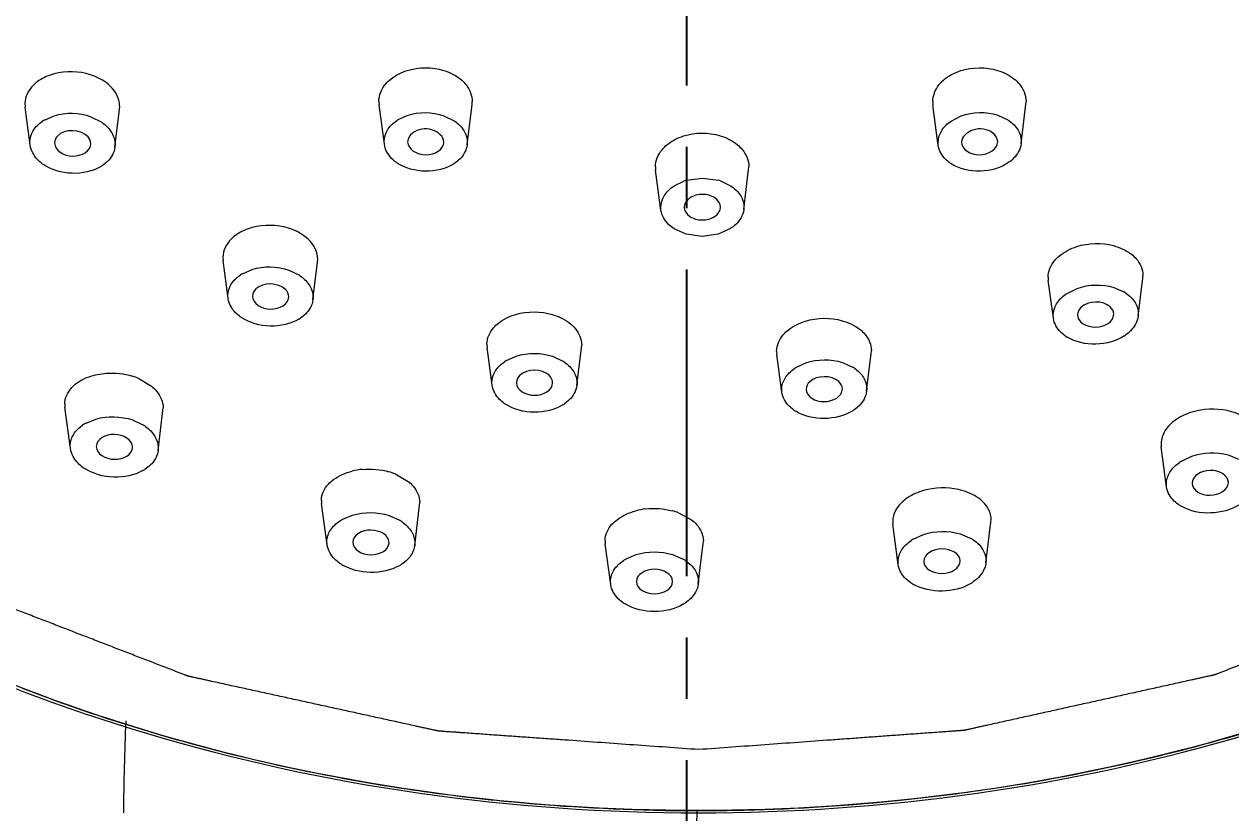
# Model space of a CAD drawing. Header units: millimetres. Extents: x 789 to 1209, y -1278 to -684.
# Drawn here: x 975.18 to 1000.15, y -918.87 to -902.54 of the extents above; entities that cross this region are included whole.
import ezdxf

# ---------------------------------------------------------------- set-up
doc = ezdxf.new("R2010")
doc.units = ezdxf.units.MM
doc.header["$LTSCALE"] = 0.1
doc.linetypes.add('CENTERX2', pattern=[101.6, 63.5, -12.7, 12.7, -12.7])
doc.layers.get('0').update_dxf_attribs({"lineweight": 13})
doc.layers.add('CENTER', color=1, linetype='CENTERX2')
doc.layers.add('DIM', color=3, linetype='Continuous', lineweight=9)
doc.styles.get("Standard").update_dxf_attribs({"font": 'arial.ttf'})
doc.dimstyles.new('ISO-25', dxfattribs={"dimtxt": 2.5, "dimasz": 2.5, "dimexe": 1.25, "dimexo": 0.625, "dimtad": 1, "dimlfac": 1.333333, "dimtxsty": 'Standard', "dimcen": 2.5, "dimadec": 0, "dimazin": 0, "dimtfac": 1, "dimtmove": 0, "dimatfit": 3, "dimfxl": 0, "dimarcsym": 0})

# ---------------------------------------------------------------- blocks, each defined once
blk = doc.blocks.new('*D18')
at = {"layer": 'Defpoints', "color": 0}
for p in [(955.5, -860.923), (989.041, -860.923), (975.71, -1018.59)]:
    blk.add_point(p, dxfattribs=at)
at = {"layer": 'DIM', "color": 0, "linetype": 'ByBlock', "lineweight": -2}
for p, q in [((988.416, -860.923), (954.25, -860.923)), ((955.5, -1014.59), (955.5, -864.923)), ((975.085, -1018.59), (954.25, -1018.59))]:
    blk.add_line(p, q, dxfattribs=at)
at = {"layer": 'DIM', "color": 0}
for points in [[(954.833, -864.923), (956.166, -864.923), (955.5, -860.923)], [(954.833, -1014.59), (956.166, -1014.59), (955.5, -1018.59)]]:
    blk.add_solid(points, dxfattribs=at)
at = {"layer": 'DIM', "color": 0, "insert": (952.471, -939.756), "char_height": 4, "attachment_point": 5, "rotation": 90}
blk.add_mtext('210,2', dxfattribs=at)

msp = doc.modelspace()

# ---------------------------------------------------------------- linework, layer by layer
at = {"color": 7, "linetype": 'Continuous'}
for p, q in [((975.195, -904.187), (975.199, -904.256)), ((975.304, -905.044), (975.199, -904.257)), ((977.058, -905.086), (977.154, -904.306)), ((977.154, -904.306), (977.157, -904.247)), ((982.52, -904.14), (982.525, -904.209)), ((982.634, -905.028), (982.525, -904.209)), ((984.346, -905.041), (984.449, -904.205)), ((984.449, -904.205), (984.452, -904.146)), ((993.983, -904.146), (993.987, -904.215)), ((994.098, -905.05), (993.987, -904.215)), ((995.811, -905.019), (995.911, -904.199)), ((995.911, -904.199), (995.915, -904.14)), ((975.599, -904.526), (975.803, -904.436)), ((976.559, -904.457), (976.786, -904.573)), ((982.908, -904.525), (983.109, -904.43)), ((983.867, -904.437), (984.082, -904.545)), ((994.364, -904.547), (994.57, -904.442)), ((995.328, -904.426), (995.538, -904.524)), ((975.304, -905.043), (975.3, -904.981)), ((975.809, -904.997), (975.809, -904.999)), ((976.559, -905.019), (976.559, -905.017)), ((977.061, -905.034), (977.058, -905.086)), ((982.634, -905.028), (982.63, -904.967)), ((983.116, -904.974), (983.116, -904.976)), ((983.866, -904.984), (983.866, -904.982)), ((984.35, -904.99), (984.346, -905.041)), ((994.098, -905.05), (994.095, -904.99)), ((994.578, -904.984), (994.578, -904.986)), ((995.328, -904.974), (995.328, -904.972)), ((995.814, -904.967), (995.811, -905.019)), ((988.245, -905.494), (988.249, -905.564)), ((988.359, -906.39), (988.249, -905.564)), ((990.072, -906.381), (990.173, -905.553)), ((990.173, -905.553), (990.177, -905.494)), ((988.632, -905.889), (988.833, -905.791)), ((988.89, -905.772), (989.219, -905.727)), ((989.219, -905.727), (989.547, -905.772)), ((989.591, -905.786), (989.801, -905.887)), ((988.359, -906.39), (988.356, -906.329)), ((988.84, -906.33), (988.84, -906.332)), ((989.59, -906.33), (989.59, -906.328)), ((990.075, -906.329), (990.072, -906.381)), ((988.883, -906.89), (988.629, -906.775)), ((989.801, -906.773), (989.542, -906.89)), ((989.212, -906.936), (988.883, -906.89)), ((989.542, -906.89), (989.212, -906.936)), ((979.293, -907.366), (979.297, -907.434)), ((979.401, -908.22), (979.297, -907.435)), ((981.156, -908.246), (981.251, -907.465)), ((981.251, -907.465), (981.255, -907.408)), ((979.697, -907.707), (979.899, -907.618)), ((980.656, -907.631), (980.875, -907.739)), ((996.372, -907.781), (996.376, -907.848)), ((998.234, -908.587), (998.33, -907.801)), ((998.33, -907.801), (998.333, -907.743)), ((996.48, -908.628), (996.376, -907.848)), ((996.763, -908.114), (996.973, -908.011)), ((997.729, -907.991), (997.939, -908.082)), ((979.401, -908.22), (979.398, -908.159)), ((979.905, -908.17), (979.905, -908.172)), ((980.655, -908.185), (980.655, -908.183)), ((981.159, -908.195), (981.156, -908.246)), ((996.48, -908.629), (996.476, -908.568)), ((996.979, -908.559), (996.979, -908.561)), ((997.729, -908.545), (997.729, -908.543)), ((998.237, -908.535), (998.234, -908.587)), ((984.756, -909.166), (984.76, -909.233)), ((984.864, -910.017), (984.76, -909.234)), ((986.619, -910.021), (986.714, -909.239)), ((986.714, -909.239), (986.718, -909.182)), ((990.753, -909.311), (990.757, -909.379)), ((992.711, -909.357), (992.715, -909.3)), ((985.159, -909.506), (985.36, -909.415)), ((986.117, -909.417), (986.331, -909.517)), ((990.862, -910.16), (990.757, -909.379)), ((991.151, -909.649), (991.356, -909.553)), ((992.113, -909.544), (992.323, -909.638)), ((992.616, -910.141), (992.711, -909.357)), ((976.659, -909.8), (976.877, -909.767)), ((977.552, -909.876), (977.818, -910.036)), ((984.864, -910.017), (984.861, -909.956)), ((985.367, -909.961), (985.367, -909.963)), ((986.117, -909.967), (986.117, -909.965)), ((986.622, -909.97), (986.619, -910.021)), ((992.113, -910.093), (992.113, -910.091)), ((992.619, -910.089), (992.616, -910.141)), ((990.862, -910.16), (990.858, -910.1)), ((991.363, -910.097), (991.363, -910.099)), ((976.019, -910.402), (976.023, -910.47)), ((976.137, -911.327), (976.023, -910.471)), ((977.951, -911.368), (978.052, -910.539)), ((978.052, -910.539), (978.056, -910.482)), ((976.462, -910.798), (976.666, -910.715)), ((977.421, -910.734), (977.649, -910.842)), ((976.137, -911.327), (976.133, -911.264)), ((976.672, -911.28), (976.672, -911.282)), ((977.422, -911.301), (977.422, -911.299)), ((977.954, -911.315), (977.951, -911.368)), ((998.709, -911.221), (998.713, -911.289)), ((998.823, -912.118), (998.713, -911.288)), ((999.129, -911.586), (999.346, -911.484)), ((1000.101, -911.459), (1000.314, -911.545)), ((982.858, -911.851), (983.126, -912.005)), ((998.823, -912.118), (998.819, -912.056)), ((999.352, -912.044), (999.352, -912.046)), ((1000.102, -912.026), (1000.102, -912.024)), ((981.331, -912.398), (981.335, -912.465)), ((981.448, -913.316), (981.335, -912.466)), ((983.262, -913.334), (983.364, -912.5)), ((983.364, -912.5), (983.367, -912.443)), ((981.772, -912.789), (981.976, -912.704)), ((982.731, -912.713), (982.95, -912.811)), ((988.723, -912.654), (988.992, -912.8)), ((993.155, -912.825), (993.159, -912.892)), ((995.188, -912.849), (995.191, -912.792)), ((993.27, -913.728), (993.159, -912.892)), ((995.084, -913.698), (995.188, -912.849)), ((981.448, -913.315), (981.444, -913.253)), ((981.982, -913.263), (981.982, -913.265)), ((982.732, -913.274), (982.732, -913.273)), ((983.265, -913.282), (983.262, -913.334)), ((987.202, -913.228), (987.205, -913.295)), ((987.318, -914.138), (987.205, -913.295)), ((989.132, -914.133), (989.234, -913.291)), ((989.234, -913.291), (989.238, -913.234)), ((993.581, -913.201), (993.795, -913.104)), ((994.55, -913.091), (994.761, -913.178)), ((987.637, -913.611), (987.844, -913.522)), ((988.599, -913.52), (988.816, -913.613)), ((993.27, -913.728), (993.266, -913.666)), ((993.8, -913.661), (993.8, -913.663)), ((994.55, -913.652), (994.55, -913.65)), ((995.087, -913.645), (995.084, -913.698)), ((987.318, -914.138), (987.314, -914.076)), ((987.85, -914.078), (987.85, -914.08)), ((988.6, -914.08), (988.6, -914.078)), ((989.135, -914.08), (989.132, -914.133))]:
    msp.add_line(p, q, dxfattribs=at)
for centre, radius, start, end in [((976.008, -905.215), 0.802, 120.7254, 123.851), ((983.334, -905.193), 0.792, 122.5149, 124.5714), ((995.118, -905.184), 0.782, 55.2323, 57.524), ((976.059, -904.749), 0.847, 233.4703, 235.5603), ((976.357, -904.807), 0.796, 301.2554, 304.0381), ((983.351, -904.749), 0.805, 234.0818, 235.8729), ((983.647, -904.769), 0.788, 302.7888, 304.703), ((994.789, -904.778), 0.779, 235.0968, 237.3045), ((989.185, -906.791), 1.06, 106.1481, 109.3729), ((989.253, -906.785), 1.055, 71.2754, 73.8055), ((980.113, -908.408), 0.815, 120.6271, 123.7849), ((980.412, -908.44), 0.84, 54.3814, 56.5892), ((997.528, -908.777), 0.807, 56.0106, 59.3994), ((997.228, -908.824), 0.849, 123.2499, 125.3144), ((980.144, -907.917), 0.841, 234.1791, 236.7392), ((980.447, -907.954), 0.809, 301.0873, 304.0305), ((997.182, -908.335), 0.802, 235.7764, 239.0161), ((997.485, -908.284), 0.848, 303.1999, 305.5493), ((985.587, -910.216), 0.829, 121.0873, 124.0462), ((985.889, -910.222), 0.832, 55.117, 57.8617), ((977.034, -911.089), 1.319, 66.8703, 72.977), ((991.597, -910.362), 0.84, 122.0174, 124.594), ((991.899, -910.34), 0.82, 55.7016, 58.8575), ((985.592, -909.711), 0.83, 234.8777, 237.8151), ((985.899, -909.72), 0.823, 301.4117, 304.3207), ((991.576, -909.858), 0.816, 235.4441, 238.6196), ((991.882, -909.836), 0.837, 302.1601, 304.8609), ((976.861, -911.533), 0.837, 118.5118, 124.4264), ((977.173, -911.592), 0.889, 54.5354, 57.5938), ((999.605, -912.347), 0.897, 122.0432, 125.0291), ((976.915, -910.994), 0.888, 234.263, 237.7634), ((977.224, -911.048), 0.842, 299.1548, 303.3097), ((982.311, -913.179), 1.428, 95.1731, 103.867), ((982.37, -913.071), 1.313, 68.1998, 74.1218), ((988.208, -914.01), 1.443, 96.4414, 104.9163), ((999.545, -911.795), 0.837, 236.4652, 240.9289), ((982.19, -913.546), 0.865, 118.9334, 123.1213), ((982.495, -913.57), 0.885, 55.6538, 59.0706), ((988.266, -913.873), 1.302, 69.4458, 75.2752), ((994.036, -913.96), 0.885, 120.9658, 124.5213), ((994.347, -913.927), 0.856, 56.2066, 61.0661), ((982.211, -912.978), 0.878, 234.9822, 238.8685), ((982.524, -913.004), 0.857, 299.4456, 303.5653), ((988.072, -914.373), 0.877, 119.7388, 123.6641), ((988.381, -914.367), 0.87, 55.9559, 60.0189), ((994.317, -913.36), 0.884, 300.941, 304.6367), ((994.004, -913.396), 0.852, 236.1422, 240.5288), ((988.065, -913.801), 0.866, 235.6304, 239.8184), ((988.38, -913.796), 0.871, 300.0622, 304.0231), ((988.061, -882.866), 35.828, 248.856, 253.6436), ((1044.075, -919.617), 66.846, 177.72567, 179.35539), ((988.483, -881.408), 37.346, 253.6518, 256.6434), ((989.752, -881.149), 37.608, 283.3518, 286.3146), ((988.902, -879.617), 39.185, 256.653, 261.3081), ((989.347, -879.411), 39.392, 278.6951, 283.3425), ((989.091, -878.44), 40.378, 261.2946, 264.0484), ((989.166, -878.294), 40.523, 275.9677, 278.7081), ((989.137, -878.003), 40.817, 264.0475, 268.6862), ((989.133, -878.193), 40.627, 268.6858, 271.3339), ((2985.233, -931.773), 1996.177, 179.628396, 179.761066), ((989.127, -877.927), 40.892, 271.334, 275.9692)]:
    msp.add_arc(centre, radius, start, end, dxfattribs=at)
for points, knots in [([(959.242, -897.212), (959.251, -898.641), (959.668, -901.555), (962.093, -907.206), (968.034, -913.314), (977.828, -917.829), (989.138, -919.401), (1000.461, -917.824), (1010.289, -913.31), (1016.282, -907.21), (1018.762, -901.56), (1019.209, -898.644), (1019.232, -897.213)], [0, 0, 0, 0, 0.05279, 0.107232, 0.224993, 0.357347, 0.499247, 0.641339, 0.774191, 0.892511, 0.947139, 1, 1, 1, 1]), ([(989.142, -917.557), (988.917, -917.541), (988.468, -917.509), (987.795, -917.461), (987.121, -917.413), (986.56, -917.373), (986.111, -917.341), (985.774, -917.318), (985.438, -917.294), (985.101, -917.27), (984.82, -917.25), (984.596, -917.234), (984.427, -917.222), (984.287, -917.212), (984.175, -917.204), (984.091, -917.198), (984.006, -917.192), (983.936, -917.187), (983.88, -917.183), (983.845, -917.18), (983.817, -917.178), (983.796, -917.177), (983.778, -917.175), (983.766, -917.175), (983.759, -917.174), (983.754, -917.174), (983.749, -917.173), (983.742, -917.171), (983.73, -917.169), (983.713, -917.165), (983.693, -917.16), (983.666, -917.155), (983.632, -917.147), (983.578, -917.135), (983.511, -917.121), (983.43, -917.103), (983.349, -917.085), (983.241, -917.061), (983.106, -917.032), (982.945, -916.996), (982.729, -916.949), (982.459, -916.89), (982.135, -916.819), (981.812, -916.748), (981.488, -916.677), (981.164, -916.606), (980.841, -916.535), (980.517, -916.464), (980.193, -916.393), (979.869, -916.322), (979.6, -916.263), (979.384, -916.216), (979.222, -916.18), (979.087, -916.15), (978.979, -916.127), (978.898, -916.109), (978.817, -916.091), (978.75, -916.077), (978.696, -916.065), (978.662, -916.057), (978.635, -916.051), (978.615, -916.047), (978.598, -916.043), (978.586, -916.041), (978.58, -916.039), (978.575, -916.038), (978.57, -916.036), (978.564, -916.034), (978.553, -916.03), (978.537, -916.024), (978.519, -916.016), (978.494, -916.007), (978.463, -915.995), (978.413, -915.976), (978.351, -915.952), (978.276, -915.923), (978.202, -915.894), (978.102, -915.856), (977.978, -915.807), (977.829, -915.75), (977.63, -915.673), (977.381, -915.577), (977.083, -915.462), (976.785, -915.346), (976.487, -915.231), (976.188, -915.116), (975.89, -915), (975.592, -914.885), (975.293, -914.77), (974.995, -914.655), (974.746, -914.558), (974.548, -914.482), (974.398, -914.424), (974.274, -914.376), (974.175, -914.338), (974.1, -914.309), (974.026, -914.28), (973.963, -914.256), (973.914, -914.237), (973.883, -914.225), (973.858, -914.215), (973.839, -914.208), (973.824, -914.202), (973.813, -914.198), (973.807, -914.195), (973.802, -914.194), (973.798, -914.191), (973.792, -914.188), (973.782, -914.182), (973.769, -914.174), (973.752, -914.164), (973.73, -914.151), (973.702, -914.134), (973.658, -914.108), (973.602, -914.075), (973.536, -914.035), (973.47, -913.996), (973.381, -913.943), (973.27, -913.877), (973.137, -913.798), (972.96, -913.692), (972.739, -913.56), (972.473, -913.402), (972.207, -913.244), (971.941, -913.085), (971.675, -912.927), (971.409, -912.769), (971.144, -912.61), (970.878, -912.452), (970.656, -912.32), (970.479, -912.214), (970.346, -912.135), (970.213, -912.056), (970.08, -911.977), (969.97, -911.911), (969.881, -911.858), (969.814, -911.819), (969.759, -911.786), (969.715, -911.759), (969.682, -911.74), (969.648, -911.72), (969.621, -911.703), (969.599, -911.69), (969.582, -911.68), (969.568, -911.672), (969.558, -911.666), (969.553, -911.663), (969.548, -911.661), (969.545, -911.657), (969.541, -911.654), (969.533, -911.647), (969.522, -911.637), (969.509, -911.625), (969.491, -911.609), (969.468, -911.589), (969.442, -911.566), (969.415, -911.542), (969.379, -911.51), (969.335, -911.471), (969.281, -911.423), (969.21, -911.36), (969.121, -911.281), (969.014, -911.186), (968.907, -911.091), (968.8, -910.996), (968.657, -910.87), (968.479, -910.712), (968.265, -910.522), (968.051, -910.332), (967.837, -910.142), (967.623, -909.953), (967.409, -909.763), (967.196, -909.573), (967.017, -909.415), (966.875, -909.288), (966.768, -909.193), (966.661, -909.099), (966.554, -909.004), (966.465, -908.925), (966.393, -908.861), (966.34, -908.814), (966.295, -908.774), (966.26, -908.743), (966.233, -908.719), (966.206, -908.695), (966.184, -908.676), (966.166, -908.66), (966.153, -908.648), (966.142, -908.638), (966.134, -908.631), (966.129, -908.627), (966.126, -908.624), (966.123, -908.621), (966.12, -908.616), (966.114, -908.608), (966.106, -908.597), (966.096, -908.584), (966.083, -908.566), (966.066, -908.543), (966.046, -908.516), (966.027, -908.489), (966, -908.453), (965.967, -908.408), (965.927, -908.354), (965.874, -908.281), (965.808, -908.191), (965.729, -908.083), (965.649, -907.975), (965.57, -907.867), (965.464, -907.722), (965.331, -907.542), (965.173, -907.326), (965.014, -907.109), (964.855, -906.893), (964.696, -906.676), (964.537, -906.46), (964.378, -906.243), (964.246, -906.063), (964.14, -905.919), (964.06, -905.811), (963.981, -905.702), (963.901, -905.594), (963.835, -905.504), (963.782, -905.432), (963.742, -905.378), (963.709, -905.333), (963.683, -905.297), (963.663, -905.27), (963.643, -905.242), (963.627, -905.22), (963.613, -905.202), (963.603, -905.188), (963.595, -905.177), (963.589, -905.169), (963.586, -905.165), (963.583, -905.161), (963.582, -905.158), (963.58, -905.153), (963.576, -905.144), (963.571, -905.132), (963.565, -905.117), (963.557, -905.098), (963.547, -905.073), (963.535, -905.044), (963.522, -905.015), (963.506, -904.975), (963.486, -904.926), (963.461, -904.868), (963.429, -904.789), (963.388, -904.692), (963.339, -904.574), (963.29, -904.457), (963.241, -904.339), (963.176, -904.183), (963.094, -903.987), (962.997, -903.752), (962.899, -903.517), (962.801, -903.283), (962.703, -903.048), (962.605, -902.813), (962.508, -902.578), (962.426, -902.382), (962.361, -902.226), (962.312, -902.108), (962.263, -901.991), (962.214, -901.873), (962.173, -901.776), (962.141, -901.697), (962.116, -901.639), (962.096, -901.59), (962.08, -901.551), (962.067, -901.521), (962.055, -901.492), (962.045, -901.467), (962.037, -901.448), (962.032, -901.436), (962.028, -901.426), (962.025, -901.418), (962.022, -901.412), (962.02, -901.407), (962.018, -901.404), (962.018, -901.4), (962.017, -901.395), (962.016, -901.388), (962.015, -901.38), (962.014, -901.37), (962.012, -901.357), (962.01, -901.336), (962.006, -901.31), (962.002, -901.279), (961.998, -901.248), (961.992, -901.207), (961.985, -901.155), (961.977, -901.093), (961.966, -901.01), (961.952, -900.906), (961.936, -900.782), (961.919, -900.658), (961.903, -900.533), (961.881, -900.367), (961.853, -900.16), (961.82, -899.911), (961.787, -899.663), (961.743, -899.331), (961.688, -898.917), (961.622, -898.419), (961.556, -897.922), (961.512, -897.59), (961.49, -897.424)], [0, 0, 0, 0, 0.015625, 0.03125, 0.046875, 0.0625, 0.070312, 0.078125, 0.085938, 0.09375, 0.101562, 0.105469, 0.109375, 0.113281, 0.115234, 0.117188, 0.119141, 0.121094, 0.12207, 0.123047, 0.123535, 0.124023, 0.124512, 0.124756, 0.124878, 0.125, 0.125122, 0.125244, 0.125488, 0.125977, 0.126465, 0.126953, 0.12793, 0.128906, 0.130859, 0.132812, 0.134766, 0.136719, 0.140625, 0.144531, 0.148438, 0.15625, 0.164062, 0.171875, 0.179688, 0.1875, 0.195312, 0.203125, 0.210938, 0.21875, 0.226562, 0.230469, 0.234375, 0.238281, 0.240234, 0.242188, 0.244141, 0.246094, 0.24707, 0.248047, 0.248535, 0.249023, 0.249512, 0.249756, 0.249878, 0.25, 0.250122, 0.250244, 0.250488, 0.250977, 0.251465, 0.251953, 0.25293, 0.253906, 0.255859, 0.257812, 0.259766, 0.261719, 0.265625, 0.269531, 0.273438, 0.28125, 0.289062, 0.296875, 0.304688, 0.3125, 0.320312, 0.328125, 0.335938, 0.34375, 0.351562, 0.355469, 0.359375, 0.363281, 0.365234, 0.367188, 0.369141, 0.371094, 0.37207, 0.373047, 0.373535, 0.374023, 0.374512, 0.374756, 0.374878, 0.375, 0.375122, 0.375244, 0.375488, 0.375977, 0.376465, 0.376953, 0.37793, 0.378906, 0.380859, 0.382812, 0.384766, 0.386719, 0.390625, 0.394531, 0.398438, 0.40625, 0.414062, 0.421875, 0.429688, 0.4375, 0.445312, 0.453125, 0.460938, 0.46875, 0.472656, 0.476562, 0.480469, 0.484375, 0.488281, 0.490234, 0.492188, 0.494141, 0.495117, 0.496094, 0.49707, 0.498047, 0.498535, 0.499023, 0.499512, 0.499756, 0.499878, 0.5, 0.500122, 0.500244, 0.500488, 0.500977, 0.501465, 0.501953, 0.50293, 0.503906, 0.504883, 0.505859, 0.507812, 0.509766, 0.511719, 0.515625, 0.519531, 0.523438, 0.527344, 0.53125, 0.539062, 0.546875, 0.554688, 0.5625, 0.570312, 0.578125, 0.585938, 0.59375, 0.597656, 0.601562, 0.605469, 0.609375, 0.613281, 0.615234, 0.617188, 0.619141, 0.620117, 0.621094, 0.62207, 0.623047, 0.623535, 0.624023, 0.624512, 0.624756, 0.624878, 0.625, 0.625122, 0.625244, 0.625488, 0.625977, 0.626465, 0.626953, 0.62793, 0.628906, 0.629883, 0.630859, 0.632812, 0.634766, 0.636719, 0.640625, 0.644531, 0.648438, 0.652344, 0.65625, 0.664062, 0.671875, 0.679688, 0.6875, 0.695312, 0.703125, 0.710938, 0.71875, 0.722656, 0.726562, 0.730469, 0.734375, 0.738281, 0.740234, 0.742188, 0.744141, 0.745117, 0.746094, 0.74707, 0.748047, 0.748535, 0.749023, 0.749512, 0.749756, 0.749878, 0.75, 0.750122, 0.750244, 0.750488, 0.750977, 0.751465, 0.751953, 0.75293, 0.753906, 0.754883, 0.755859, 0.757812, 0.759766, 0.761719, 0.765625, 0.769531, 0.773438, 0.777344, 0.78125, 0.789062, 0.796875, 0.804688, 0.8125, 0.820312, 0.828125, 0.835938, 0.84375, 0.847656, 0.851562, 0.855469, 0.859375, 0.863281, 0.865234, 0.867188, 0.869141, 0.870117, 0.871094, 0.87207, 0.873047, 0.873535, 0.874023, 0.874268, 0.874512, 0.874756, 0.874878, 0.875, 0.875122, 0.875244, 0.875488, 0.875732, 0.875977, 0.876465, 0.876953, 0.87793, 0.878906, 0.879883, 0.880859, 0.882812, 0.884766, 0.886719, 0.890625, 0.894531, 0.898438, 0.902344, 0.90625, 0.914062, 0.921875, 0.929688, 0.9375, 0.953125, 0.96875, 0.984375, 1, 1, 1, 1]), ([(1016.99, -897.424), (1016.967, -897.587), (1016.921, -897.913), (1016.853, -898.402), (1016.784, -898.891), (1016.727, -899.298), (1016.682, -899.624), (1016.647, -899.868), (1016.613, -900.113), (1016.585, -900.316), (1016.562, -900.479), (1016.545, -900.602), (1016.528, -900.724), (1016.511, -900.846), (1016.496, -900.948), (1016.485, -901.029), (1016.476, -901.09), (1016.469, -901.141), (1016.463, -901.182), (1016.459, -901.213), (1016.455, -901.243), (1016.451, -901.269), (1016.449, -901.289), (1016.447, -901.302), (1016.445, -901.312), (1016.444, -901.32), (1016.443, -901.326), (1016.443, -901.331), (1016.442, -901.335), (1016.44, -901.338), (1016.439, -901.343), (1016.436, -901.35), (1016.433, -901.357), (1016.429, -901.367), (1016.424, -901.379), (1016.415, -901.399), (1016.405, -901.423), (1016.393, -901.452), (1016.38, -901.482), (1016.364, -901.521), (1016.343, -901.57), (1016.318, -901.629), (1016.285, -901.707), (1016.244, -901.805), (1016.195, -901.923), (1016.145, -902.04), (1016.096, -902.158), (1016.03, -902.314), (1015.947, -902.51), (1015.848, -902.745), (1015.749, -902.981), (1015.65, -903.216), (1015.551, -903.451), (1015.452, -903.686), (1015.353, -903.921), (1015.271, -904.117), (1015.205, -904.274), (1015.155, -904.391), (1015.106, -904.509), (1015.056, -904.626), (1015.015, -904.724), (1014.982, -904.803), (1014.957, -904.861), (1014.937, -904.91), (1014.92, -904.949), (1014.908, -904.979), (1014.896, -905.008), (1014.885, -905.033), (1014.877, -905.052), (1014.871, -905.067), (1014.866, -905.079), (1014.862, -905.088), (1014.86, -905.093), (1014.859, -905.096), (1014.856, -905.1), (1014.853, -905.104), (1014.847, -905.112), (1014.838, -905.123), (1014.828, -905.137), (1014.815, -905.155), (1014.798, -905.178), (1014.778, -905.205), (1014.758, -905.232), (1014.732, -905.268), (1014.698, -905.313), (1014.658, -905.367), (1014.605, -905.44), (1014.538, -905.53), (1014.459, -905.638), (1014.379, -905.747), (1014.299, -905.855), (1014.192, -906), (1014.059, -906.181), (1013.899, -906.397), (1013.739, -906.614), (1013.579, -906.831), (1013.419, -907.048), (1013.259, -907.265), (1013.099, -907.482), (1012.965, -907.662), (1012.859, -907.807), (1012.779, -907.915), (1012.699, -908.024), (1012.619, -908.132), (1012.552, -908.222), (1012.499, -908.295), (1012.459, -908.349), (1012.426, -908.394), (1012.399, -908.43), (1012.379, -908.457), (1012.359, -908.484), (1012.342, -908.507), (1012.329, -908.525), (1012.319, -908.539), (1012.311, -908.55), (1012.305, -908.558), (1012.301, -908.562), (1012.299, -908.566), (1012.295, -908.569), (1012.291, -908.573), (1012.283, -908.58), (1012.272, -908.59), (1012.258, -908.602), (1012.24, -908.618), (1012.217, -908.638), (1012.189, -908.662), (1012.162, -908.687), (1012.125, -908.719), (1012.08, -908.759), (1012.025, -908.807), (1011.952, -908.872), (1011.861, -908.953), (1011.751, -909.049), (1011.642, -909.146), (1011.532, -909.243), (1011.386, -909.372), (1011.203, -909.533), (1010.984, -909.726), (1010.765, -909.92), (1010.546, -910.113), (1010.327, -910.306), (1010.107, -910.5), (1009.888, -910.693), (1009.706, -910.854), (1009.56, -910.983), (1009.45, -911.08), (1009.34, -911.177), (1009.231, -911.274), (1009.14, -911.354), (1009.067, -911.419), (1009.012, -911.467), (1008.957, -911.515), (1008.911, -911.556), (1008.875, -911.588), (1008.852, -911.608), (1008.834, -911.624), (1008.82, -911.636), (1008.809, -911.646), (1008.801, -911.653), (1008.796, -911.657), (1008.793, -911.661), (1008.788, -911.663), (1008.783, -911.666), (1008.773, -911.672), (1008.76, -911.68), (1008.743, -911.69), (1008.722, -911.703), (1008.694, -911.719), (1008.65, -911.745), (1008.596, -911.777), (1008.53, -911.816), (1008.465, -911.855), (1008.377, -911.907), (1008.268, -911.972), (1008.137, -912.05), (1008.006, -912.128), (1007.874, -912.206), (1007.7, -912.31), (1007.481, -912.44), (1007.219, -912.596), (1006.956, -912.752), (1006.694, -912.907), (1006.432, -913.063), (1006.169, -913.219), (1005.907, -913.375), (1005.645, -913.531), (1005.426, -913.661), (1005.251, -913.765), (1005.12, -913.843), (1005.011, -913.908), (1004.923, -913.96), (1004.858, -913.999), (1004.792, -914.038), (1004.738, -914.07), (1004.694, -914.096), (1004.666, -914.112), (1004.645, -914.125), (1004.628, -914.135), (1004.615, -914.143), (1004.605, -914.149), (1004.6, -914.152), (1004.596, -914.155), (1004.591, -914.156), (1004.585, -914.159), (1004.574, -914.163), (1004.558, -914.169), (1004.539, -914.176), (1004.515, -914.186), (1004.483, -914.198), (1004.434, -914.217), (1004.371, -914.241), (1004.297, -914.27), (1004.222, -914.299), (1004.122, -914.338), (1003.998, -914.387), (1003.848, -914.445), (1003.649, -914.522), (1003.4, -914.619), (1003.101, -914.735), (1002.802, -914.851), (1002.503, -914.967), (1002.204, -915.083), (1001.906, -915.199), (1001.607, -915.315), (1001.308, -915.431), (1001.009, -915.547), (1000.76, -915.644), (1000.561, -915.721), (1000.411, -915.779), (1000.287, -915.827), (1000.187, -915.866), (1000.112, -915.895), (1000.038, -915.924), (999.975, -915.948), (999.926, -915.968), (999.894, -915.98), (999.869, -915.989), (999.851, -915.997), (999.835, -916.003), (999.824, -916.007), (999.818, -916.009), (999.814, -916.011), (999.808, -916.012), (999.802, -916.014), (999.79, -916.016), (999.773, -916.02), (999.753, -916.025), (999.726, -916.031), (999.692, -916.038), (999.638, -916.05), (999.57, -916.065), (999.489, -916.083), (999.408, -916.101), (999.3, -916.125), (999.165, -916.155), (999.003, -916.191), (998.787, -916.239), (998.517, -916.298), (998.193, -916.37), (997.869, -916.442), (997.545, -916.514), (997.221, -916.586), (996.897, -916.657), (996.573, -916.729), (996.249, -916.801), (995.925, -916.873), (995.655, -916.933), (995.439, -916.98), (995.277, -917.016), (995.142, -917.046), (995.034, -917.07), (994.953, -917.088), (994.872, -917.106), (994.804, -917.121), (994.75, -917.133), (994.716, -917.141), (994.689, -917.147), (994.669, -917.151), (994.652, -917.155), (994.641, -917.157), (994.634, -917.159), (994.629, -917.16), (994.623, -917.16), (994.616, -917.161), (994.604, -917.162), (994.586, -917.163), (994.564, -917.165), (994.536, -917.167), (994.5, -917.169), (994.443, -917.173), (994.372, -917.179), (994.286, -917.185), (994.2, -917.191), (994.086, -917.199), (993.943, -917.21), (993.771, -917.222), (993.543, -917.239), (993.257, -917.259), (992.914, -917.284), (992.571, -917.309), (992.228, -917.334), (991.771, -917.367), (991.199, -917.408), (990.514, -917.458), (989.828, -917.508), (989.37, -917.541), (989.142, -917.557)], [0, 0, 0, 0, 0.015625, 0.03125, 0.046875, 0.0625, 0.070312, 0.078125, 0.085938, 0.09375, 0.097656, 0.101562, 0.105469, 0.109375, 0.113281, 0.115234, 0.117188, 0.119141, 0.120117, 0.121094, 0.12207, 0.123047, 0.123535, 0.124023, 0.124268, 0.124512, 0.124756, 0.124878, 0.125, 0.125122, 0.125244, 0.125488, 0.125732, 0.125977, 0.126465, 0.126953, 0.12793, 0.128906, 0.129883, 0.130859, 0.132812, 0.134766, 0.136719, 0.140625, 0.144531, 0.148438, 0.152344, 0.15625, 0.164062, 0.171875, 0.179688, 0.1875, 0.195312, 0.203125, 0.210938, 0.21875, 0.222656, 0.226562, 0.230469, 0.234375, 0.238281, 0.240234, 0.242188, 0.244141, 0.245117, 0.246094, 0.24707, 0.248047, 0.248535, 0.249023, 0.249512, 0.249756, 0.249878, 0.25, 0.250122, 0.250244, 0.250488, 0.250977, 0.251465, 0.251953, 0.25293, 0.253906, 0.254883, 0.255859, 0.257812, 0.259766, 0.261719, 0.265625, 0.269531, 0.273438, 0.277344, 0.28125, 0.289062, 0.296875, 0.304688, 0.3125, 0.320312, 0.328125, 0.335938, 0.34375, 0.347656, 0.351562, 0.355469, 0.359375, 0.363281, 0.365234, 0.367188, 0.369141, 0.370117, 0.371094, 0.37207, 0.373047, 0.373535, 0.374023, 0.374512, 0.374756, 0.374878, 0.375, 0.375122, 0.375244, 0.375488, 0.375977, 0.376465, 0.376953, 0.37793, 0.378906, 0.379883, 0.380859, 0.382812, 0.384766, 0.386719, 0.390625, 0.394531, 0.398438, 0.402344, 0.40625, 0.414062, 0.421875, 0.429688, 0.4375, 0.445312, 0.453125, 0.460938, 0.46875, 0.472656, 0.476562, 0.480469, 0.484375, 0.488281, 0.490234, 0.492188, 0.494141, 0.496094, 0.49707, 0.498047, 0.498535, 0.499023, 0.499512, 0.499756, 0.499878, 0.5, 0.500122, 0.500244, 0.500488, 0.500977, 0.501465, 0.501953, 0.50293, 0.503906, 0.505859, 0.507812, 0.509766, 0.511719, 0.515625, 0.519531, 0.523438, 0.527344, 0.53125, 0.539062, 0.546875, 0.554688, 0.5625, 0.570312, 0.578125, 0.585938, 0.59375, 0.601562, 0.605469, 0.609375, 0.613281, 0.615234, 0.617188, 0.619141, 0.621094, 0.62207, 0.623047, 0.623535, 0.624023, 0.624512, 0.624756, 0.624878, 0.625, 0.625122, 0.625244, 0.625488, 0.625977, 0.626465, 0.626953, 0.62793, 0.628906, 0.630859, 0.632812, 0.634766, 0.636719, 0.640625, 0.644531, 0.648438, 0.65625, 0.664062, 0.671875, 0.679688, 0.6875, 0.695312, 0.703125, 0.710938, 0.71875, 0.726562, 0.730469, 0.734375, 0.738281, 0.740234, 0.742188, 0.744141, 0.746094, 0.74707, 0.748047, 0.748535, 0.749023, 0.749512, 0.749756, 0.749878, 0.75, 0.750122, 0.750244, 0.750488, 0.750977, 0.751465, 0.751953, 0.75293, 0.753906, 0.755859, 0.757812, 0.759766, 0.761719, 0.765625, 0.769531, 0.773438, 0.78125, 0.789062, 0.796875, 0.804688, 0.8125, 0.820312, 0.828125, 0.835938, 0.84375, 0.851562, 0.855469, 0.859375, 0.863281, 0.865234, 0.867188, 0.869141, 0.871094, 0.87207, 0.873047, 0.873535, 0.874023, 0.874512, 0.874756, 0.874878, 0.875, 0.875122, 0.875244, 0.875488, 0.875977, 0.876465, 0.876953, 0.87793, 0.878906, 0.880859, 0.882812, 0.884766, 0.886719, 0.890625, 0.894531, 0.898438, 0.90625, 0.914062, 0.921875, 0.929688, 0.9375, 0.953125, 0.96875, 0.984375, 1, 1, 1, 1]), ([(975.486, -903.708), (975.442, -903.737), (975.293, -903.856), (975.196, -904.049), (975.195, -904.187)], [0, 0, 0, 0, 0.276986, 1, 1, 1, 1]), ([(977.157, -904.247), (977.157, -904.202), (977.13, -904.007), (976.994, -903.84), (976.874, -903.751)], [0, 0, 0, 0, 0.233057, 1, 1, 1, 1]), ([(982.52, -904.14), (982.521, -904.01), (982.601, -903.829), (982.731, -903.707), (982.769, -903.677)], [0, 0, 0, 0, 0.726468, 1, 1, 1, 1]), ([(984.235, -903.701), (984.269, -903.732), (984.385, -903.852), (984.453, -904.023), (984.452, -904.146)], [0, 0, 0, 0, 0.270665, 1, 1, 1, 1]), ([(993.983, -904.146), (993.983, -904.023), (994.053, -903.852), (994.17, -903.731), (994.204, -903.701)], [0, 0, 0, 0, 0.728995, 1, 1, 1, 1]), ([(995.665, -903.672), (995.704, -903.703), (995.835, -903.825), (995.915, -904.009), (995.915, -904.14)], [0, 0, 0, 0, 0.273576, 1, 1, 1, 1]), ([(983.866, -904.982), (983.866, -904.867), (983.608, -904.661), (983.326, -904.713), (983.215, -904.796)], [0, 0, 0, 0, 0.45334, 1, 1, 1, 1]), ([(995.228, -904.795), (995.117, -904.712), (994.835, -904.663), (994.578, -904.869), (994.578, -904.984)], [0, 0, 0, 0, 0.545864, 1, 1, 1, 1]), ([(975.555, -905.43), (975.521, -905.404), (975.403, -905.303), (975.319, -905.155), (975.304, -905.043)], [0, 0, 0, 0, 0.274514, 1, 1, 1, 1]), ([(975.809, -904.999), (975.81, -905.154), (976.175, -905.384), (976.558, -905.17), (976.559, -905.019)], [0, 0, 0, 0, 0.506673, 1, 1, 1, 1]), ([(977.058, -905.086), (977.044, -905.198), (976.959, -905.347), (976.837, -905.443), (976.802, -905.467)], [0, 0, 0, 0, 0.725879, 1, 1, 1, 1]), ([(982.879, -905.401), (982.845, -905.377), (982.73, -905.28), (982.648, -905.137), (982.634, -905.028)], [0, 0, 0, 0, 0.274181, 1, 1, 1, 1]), ([(983.116, -904.976), (983.117, -905.13), (983.488, -905.356), (983.865, -905.136), (983.866, -904.984)], [0, 0, 0, 0, 0.502563, 1, 1, 1, 1]), ([(984.346, -905.041), (984.333, -905.151), (984.249, -905.298), (984.131, -905.394), (984.096, -905.418)], [0, 0, 0, 0, 0.725591, 1, 1, 1, 1]), ([(988.245, -905.494), (988.246, -905.368), (988.321, -905.191), (988.445, -905.07), (988.482, -905.039)], [0, 0, 0, 0, 0.72749, 1, 1, 1, 1]), ([(989.942, -905.037), (989.978, -905.067), (990.103, -905.189), (990.177, -905.367), (990.177, -905.494)], [0, 0, 0, 0, 0.272428, 1, 1, 1, 1]), ([(994.343, -905.417), (994.31, -905.394), (994.194, -905.3), (994.113, -905.158), (994.098, -905.05)], [0, 0, 0, 0, 0.273734, 1, 1, 1, 1]), ([(994.578, -904.986), (994.579, -905.138), (994.958, -905.356), (995.327, -905.128), (995.328, -904.974)], [0, 0, 0, 0, 0.496228, 1, 1, 1, 1]), ([(995.811, -905.019), (995.797, -905.13), (995.714, -905.278), (995.595, -905.377), (995.561, -905.401)], [0, 0, 0, 0, 0.725137, 1, 1, 1, 1]), ([(989.217, -906.066), (989.125, -906.066), (988.954, -906.101), (988.841, -906.258), (988.84, -906.33)], [0, 0, 0, 0, 0.560553, 1, 1, 1, 1]), ([(989.59, -906.328), (989.59, -906.256), (989.478, -906.101), (989.308, -906.066), (989.217, -906.066)], [0, 0, 0, 0, 0.439368, 1, 1, 1, 1]), ([(988.84, -906.332), (988.841, -906.404), (988.953, -906.56), (989.123, -906.594), (989.214, -906.594)], [0, 0, 0, 0, 0.439368, 1, 1, 1, 1]), ([(989.214, -906.594), (989.306, -906.594), (989.477, -906.559), (989.59, -906.402), (989.59, -906.33)], [0, 0, 0, 0, 0.560553, 1, 1, 1, 1]), ([(988.629, -906.775), (988.592, -906.751), (988.466, -906.654), (988.375, -906.504), (988.359, -906.39)], [0, 0, 0, 0, 0.276191, 1, 1, 1, 1]), ([(990.072, -906.381), (990.058, -906.497), (989.966, -906.65), (989.838, -906.748), (989.801, -906.773)], [0, 0, 0, 0, 0.723362, 1, 1, 1, 1]), ([(979.583, -906.893), (979.539, -906.922), (979.391, -907.039), (979.294, -907.23), (979.293, -907.366)], [0, 0, 0, 0, 0.278454, 1, 1, 1, 1]), ([(981.255, -907.408), (981.255, -907.363), (981.227, -907.17), (981.089, -907.006), (980.969, -906.92)], [0, 0, 0, 0, 0.232459, 1, 1, 1, 1]), ([(996.372, -907.781), (996.373, -907.659), (996.447, -907.489), (996.566, -907.371), (996.601, -907.342)], [0, 0, 0, 0, 0.725241, 1, 1, 1, 1]), ([(998.095, -907.303), (998.132, -907.332), (998.256, -907.447), (998.333, -907.62), (998.333, -907.743)], [0, 0, 0, 0, 0.274606, 1, 1, 1, 1]), ([(979.652, -908.599), (979.618, -908.574), (979.5, -908.476), (979.416, -908.33), (979.401, -908.22)], [0, 0, 0, 0, 0.27547, 1, 1, 1, 1]), ([(979.905, -908.172), (979.906, -908.325), (980.274, -908.547), (980.655, -908.336), (980.655, -908.185)], [0, 0, 0, 0, 0.504377, 1, 1, 1, 1]), ([(981.156, -908.247), (981.142, -908.358), (981.056, -908.505), (980.935, -908.601), (980.9, -908.625)], [0, 0, 0, 0, 0.72456, 1, 1, 1, 1]), ([(996.979, -908.561), (996.98, -908.711), (997.362, -908.92), (997.729, -908.699), (997.729, -908.545)], [0, 0, 0, 0, 0.494823, 1, 1, 1, 1]), ([(998.234, -908.587), (998.22, -908.7), (998.134, -908.849), (998.014, -908.949), (997.978, -908.974)], [0, 0, 0, 0, 0.723741, 1, 1, 1, 1]), ([(984.756, -909.166), (984.757, -909.043), (984.835, -908.872), (984.959, -908.758), (984.996, -908.729)], [0, 0, 0, 0, 0.724494, 1, 1, 1, 1]), ([(986.485, -908.743), (986.521, -908.772), (986.643, -908.889), (986.718, -909.06), (986.718, -909.182)], [0, 0, 0, 0, 0.275272, 1, 1, 1, 1]), ([(996.731, -908.998), (996.696, -908.974), (996.578, -908.881), (996.495, -908.737), (996.48, -908.629)], [0, 0, 0, 0, 0.274944, 1, 1, 1, 1]), ([(990.753, -909.311), (990.755, -909.189), (990.832, -909.018), (990.955, -908.902), (990.991, -908.873)], [0, 0, 0, 0, 0.724359, 1, 1, 1, 1]), ([(992.479, -908.862), (992.516, -908.891), (992.639, -909.006), (992.715, -909.177), (992.715, -909.3)], [0, 0, 0, 0, 0.275295, 1, 1, 1, 1]), ([(976.019, -910.402), (976.021, -910.279), (976.105, -910.106), (976.235, -909.996), (976.273, -909.968)], [0, 0, 0, 0, 0.722822, 1, 1, 1, 1]), ([(977.818, -910.036), (977.854, -910.067), (977.977, -910.186), (978.055, -910.358), (978.056, -910.482)], [0, 0, 0, 0, 0.278236, 1, 1, 1, 1]), ([(985.115, -910.39), (985.081, -910.366), (984.963, -910.27), (984.879, -910.126), (984.864, -910.017)], [0, 0, 0, 0, 0.275912, 1, 1, 1, 1]), ([(985.367, -909.963), (985.368, -910.115), (985.74, -910.329), (986.116, -910.118), (986.117, -909.967)], [0, 0, 0, 0, 0.50134, 1, 1, 1, 1]), ([(986.619, -910.022), (986.605, -910.133), (986.519, -910.28), (986.398, -910.376), (986.363, -910.4)], [0, 0, 0, 0, 0.723672, 1, 1, 1, 1]), ([(991.363, -910.099), (991.364, -910.251), (991.741, -910.461), (992.112, -910.245), (992.113, -910.093)], [0, 0, 0, 0, 0.49795, 1, 1, 1, 1]), ([(991.112, -910.53), (991.078, -910.507), (990.96, -910.412), (990.876, -910.269), (990.862, -910.16)], [0, 0, 0, 0, 0.275731, 1, 1, 1, 1]), ([(992.616, -910.141), (992.602, -910.253), (992.516, -910.4), (992.395, -910.498), (992.36, -910.523)], [0, 0, 0, 0, 0.723388, 1, 1, 1, 1]), ([(999.346, -910.575), (999.286, -910.594), (999.074, -910.674), (998.877, -910.82), (998.79, -910.96)], [0, 0, 0, 0, 0.277336, 1, 1, 1, 1]), ([(977.422, -911.299), (977.421, -911.146), (977.056, -910.929), (976.673, -911.131), (976.672, -911.28)], [0, 0, 0, 0, 0.506282, 1, 1, 1, 1]), ([(976.396, -911.715), (976.36, -911.69), (976.239, -911.589), (976.152, -911.44), (976.137, -911.327)], [0, 0, 0, 0, 0.276782, 1, 1, 1, 1]), ([(976.672, -911.282), (976.673, -911.436), (977.039, -911.653), (977.421, -911.451), (977.422, -911.301)], [0, 0, 0, 0, 0.506268, 1, 1, 1, 1]), ([(977.951, -911.368), (977.937, -911.482), (977.848, -911.632), (977.723, -911.728), (977.687, -911.752)], [0, 0, 0, 0, 0.72346, 1, 1, 1, 1]), ([(1000.102, -912.024), (1000.101, -911.875), (999.718, -911.675), (999.353, -911.891), (999.352, -912.044)], [0, 0, 0, 0, 0.493401, 1, 1, 1, 1]), ([(981.331, -912.398), (981.333, -912.276), (981.417, -912.105), (981.545, -911.995), (981.583, -911.967)], [0, 0, 0, 0, 0.721369, 1, 1, 1, 1]), ([(983.126, -912.005), (983.163, -912.034), (983.287, -912.149), (983.367, -912.32), (983.367, -912.443)], [0, 0, 0, 0, 0.279114, 1, 1, 1, 1]), ([(999.352, -912.046), (999.353, -912.195), (999.736, -912.396), (1000.101, -912.179), (1000.102, -912.026)], [0, 0, 0, 0, 0.493393, 1, 1, 1, 1]), ([(995.191, -912.792), (995.191, -912.748), (995.16, -912.557), (995.014, -912.403), (994.891, -912.324)], [0, 0, 0, 0, 0.230623, 1, 1, 1, 1]), ([(999.083, -912.493), (999.047, -912.469), (998.925, -912.375), (998.838, -912.229), (998.823, -912.118)], [0, 0, 0, 0, 0.276209, 1, 1, 1, 1]), ([(993.464, -912.345), (993.418, -912.375), (993.265, -912.493), (993.157, -912.686), (993.155, -912.825)], [0, 0, 0, 0, 0.284338, 1, 1, 1, 1]), ([(987.202, -913.228), (987.204, -913.106), (987.286, -912.938), (987.412, -912.826), (987.45, -912.798)], [0, 0, 0, 0, 0.720723, 1, 1, 1, 1]), ([(988.992, -912.8), (989.03, -912.829), (989.155, -912.942), (989.237, -913.112), (989.238, -913.234)], [0, 0, 0, 0, 0.279349, 1, 1, 1, 1]), ([(1009.408, -913.066), (1006.55, -914.978), (999.924, -917.88), (989.144, -919.302), (978.375, -917.887), (971.765, -914.984), (968.923, -913.071)], [0, 0, 0, 0, 0.242502, 0.500599, 0.758366, 1, 1, 1, 1]), ([(982.732, -913.273), (982.731, -913.121), (982.361, -912.911), (981.983, -913.113), (981.982, -913.263)], [0, 0, 0, 0, 0.503298, 1, 1, 1, 1]), ([(981.707, -913.698), (981.671, -913.673), (981.551, -913.575), (981.463, -913.427), (981.448, -913.315)], [0, 0, 0, 0, 0.277338, 1, 1, 1, 1]), ([(981.982, -913.265), (981.983, -913.417), (982.352, -913.627), (982.731, -913.424), (982.732, -913.274)], [0, 0, 0, 0, 0.503285, 1, 1, 1, 1]), ([(983.262, -913.335), (983.248, -913.448), (983.159, -913.597), (983.034, -913.694), (982.998, -913.718)], [0, 0, 0, 0, 0.722473, 1, 1, 1, 1]), ([(994.823, -913.216), (994.863, -913.242), (994.998, -913.348), (995.087, -913.522), (995.087, -913.645)], [0, 0, 0, 0, 0.28029, 1, 1, 1, 1]), ([(994.55, -913.65), (994.549, -913.501), (994.171, -913.3), (993.801, -913.509), (993.8, -913.661)], [0, 0, 0, 0, 0.496529, 1, 1, 1, 1]), ([(988.6, -914.078), (988.599, -913.927), (988.224, -913.723), (987.85, -913.927), (987.85, -914.078)], [0, 0, 0, 0, 0.499938, 1, 1, 1, 1]), ([(993.529, -914.103), (993.494, -914.079), (993.372, -913.984), (993.285, -913.838), (993.27, -913.728)], [0, 0, 0, 0, 0.277049, 1, 1, 1, 1]), ([(993.8, -913.663), (993.801, -913.813), (994.18, -914.014), (994.549, -913.804), (994.55, -913.652)], [0, 0, 0, 0, 0.496516, 1, 1, 1, 1]), ([(995.084, -913.698), (995.079, -913.734), (995.039, -913.891), (994.921, -914.018), (994.82, -914.087)], [0, 0, 0, 0, 0.230808, 1, 1, 1, 1]), ([(987.85, -914.08), (987.85, -914.231), (988.225, -914.435), (988.599, -914.231), (988.6, -914.08)], [0, 0, 0, 0, 0.499925, 1, 1, 1, 1]), ([(987.577, -914.516), (987.541, -914.491), (987.42, -914.395), (987.333, -914.249), (987.318, -914.138)], [0, 0, 0, 0, 0.277436, 1, 1, 1, 1]), ([(989.132, -914.133), (989.118, -914.246), (989.028, -914.396), (988.904, -914.494), (988.867, -914.518)], [0, 0, 0, 0, 0.721922, 1, 1, 1, 1])]:
    msp.add_open_spline(points, degree=3, knots=knots, dxfattribs=at)
for points in [[(975.801, -903.569), (975.69, -903.599), (975.581, -903.644), (975.486, -903.708)], [(976.552, -903.59), (976.313, -903.513), (976.043, -903.505), (975.801, -903.569)], [(976.874, -903.751), (976.778, -903.68), (976.667, -903.626), (976.552, -903.59)], [(982.769, -903.677), (982.867, -903.598), (982.984, -903.54), (983.104, -903.503)], [(983.104, -903.503), (983.346, -903.427), (983.621, -903.426), (983.864, -903.5)], [(983.864, -903.5), (983.998, -903.541), (984.13, -903.608), (984.235, -903.701)], [(994.204, -903.701), (994.307, -903.611), (994.434, -903.545), (994.565, -903.504)], [(994.565, -903.504), (994.806, -903.427), (995.082, -903.426), (995.324, -903.499)], [(995.324, -903.499), (995.446, -903.536), (995.565, -903.593), (995.665, -903.672)], [(994.57, -904.442), (994.808, -904.354), (995.088, -904.348), (995.328, -904.426)], [(975.369, -904.745), (975.417, -904.667), (975.486, -904.6), (975.562, -904.549)], [(975.803, -904.436), (976.044, -904.362), (976.322, -904.371), (976.559, -904.457)], [(976.786, -904.573), (976.869, -904.631), (976.945, -904.706), (976.995, -904.794)], [(982.697, -904.736), (982.743, -904.658), (982.811, -904.592), (982.885, -904.541)], [(983.109, -904.43), (983.348, -904.349), (983.629, -904.352), (983.867, -904.437)], [(984.082, -904.545), (984.163, -904.6), (984.236, -904.672), (984.285, -904.757)], [(994.162, -904.757), (994.211, -904.673), (994.284, -904.601), (994.364, -904.547)], [(995.564, -904.541), (995.637, -904.592), (995.704, -904.658), (995.749, -904.736)], [(975.3, -904.981), (975.301, -904.899), (975.327, -904.815), (975.369, -904.745)], [(976.501, -904.875), (976.361, -904.716), (976.01, -904.702), (975.867, -904.858)], [(976.995, -904.794), (977.036, -904.866), (977.062, -904.951), (977.061, -905.034)], [(982.63, -904.967), (982.631, -904.887), (982.656, -904.805), (982.697, -904.736)], [(983.215, -904.796), (983.161, -904.837), (983.117, -904.906), (983.116, -904.974)], [(984.285, -904.757), (984.325, -904.826), (984.35, -904.909), (984.35, -904.99)], [(988.828, -904.855), (989.069, -904.778), (989.345, -904.777), (989.587, -904.851)], [(994.095, -904.99), (994.095, -904.909), (994.121, -904.826), (994.162, -904.757)], [(995.328, -904.972), (995.327, -904.904), (995.282, -904.835), (995.228, -904.795)], [(995.749, -904.736), (995.79, -904.805), (995.814, -904.887), (995.814, -904.967)], [(975.867, -904.858), (975.833, -904.895), (975.809, -904.947), (975.809, -904.997)], [(976.559, -905.017), (976.559, -904.966), (976.535, -904.913), (976.501, -904.875)], [(988.482, -905.039), (988.582, -904.955), (988.703, -904.894), (988.828, -904.855)], [(989.587, -904.851), (989.715, -904.889), (989.839, -904.951), (989.942, -905.037)], [(976.77, -905.488), (976.43, -905.694), (975.907, -905.672), (975.58, -905.447)], [(984.074, -905.432), (983.745, -905.644), (983.224, -905.636), (982.899, -905.416)], [(995.561, -905.401), (995.238, -905.634), (994.703, -905.649), (994.368, -905.434)], [(988.423, -906.098), (988.474, -906.014), (988.549, -905.943), (988.632, -905.889)], [(989.801, -905.887), (989.884, -905.941), (989.96, -906.013), (990.01, -906.098)], [(988.356, -906.329), (988.356, -906.249), (988.382, -906.167), (988.423, -906.098)], [(990.01, -906.098), (990.051, -906.167), (990.075, -906.249), (990.075, -906.329)], [(979.897, -906.752), (979.787, -906.782), (979.678, -906.829), (979.583, -906.893)], [(980.648, -906.764), (980.409, -906.691), (980.139, -906.687), (979.897, -906.752)], [(980.969, -906.92), (980.873, -906.851), (980.762, -906.799), (980.648, -906.764)], [(996.967, -907.145), (997.208, -907.068), (997.482, -907.061), (997.727, -907.126)], [(996.601, -907.342), (996.707, -907.252), (996.835, -907.187), (996.967, -907.145)], [(997.727, -907.126), (997.858, -907.162), (997.988, -907.22), (998.095, -907.303)], [(979.899, -907.618), (980.139, -907.542), (980.417, -907.548), (980.656, -907.631)], [(979.467, -907.925), (979.515, -907.848), (979.584, -907.782), (979.659, -907.731)], [(980.902, -907.757), (980.977, -907.811), (981.045, -907.879), (981.092, -907.959)], [(979.398, -908.159), (979.398, -908.077), (979.425, -907.995), (979.467, -907.925)], [(979.974, -908.022), (979.935, -908.059), (979.906, -908.115), (979.905, -908.17)], [(980.587, -908.032), (980.443, -907.887), (980.12, -907.879), (979.974, -908.022)], [(980.655, -908.183), (980.655, -908.128), (980.626, -908.072), (980.587, -908.032)], [(981.092, -907.959), (981.133, -908.029), (981.159, -908.113), (981.159, -908.195)], [(996.973, -908.011), (997.21, -907.925), (997.488, -907.917), (997.729, -907.991)], [(996.476, -908.568), (996.477, -908.486), (996.503, -908.403), (996.545, -908.333)], [(996.545, -908.333), (996.593, -908.253), (996.662, -908.185), (996.737, -908.131)], [(997.659, -908.393), (997.511, -908.254), (997.193, -908.264), (997.049, -908.407)], [(997.979, -908.108), (998.055, -908.158), (998.123, -908.224), (998.17, -908.302)], [(998.17, -908.302), (998.211, -908.371), (998.237, -908.454), (998.237, -908.535)], [(984.996, -908.729), (985.101, -908.646), (985.226, -908.587), (985.355, -908.55)], [(985.355, -908.55), (985.598, -908.48), (985.872, -908.481), (986.115, -908.553)], [(986.115, -908.553), (986.248, -908.592), (986.378, -908.654), (986.485, -908.743)], [(997.049, -908.407), (997.009, -908.447), (996.98, -908.503), (996.979, -908.559)], [(997.729, -908.543), (997.729, -908.488), (997.699, -908.431), (997.659, -908.393)], [(980.865, -908.647), (980.527, -908.851), (980.012, -908.836), (979.683, -908.62)], [(990.991, -908.873), (991.095, -908.788), (991.221, -908.727), (991.35, -908.688)], [(991.35, -908.688), (991.593, -908.614), (991.866, -908.611), (992.11, -908.679)], [(992.11, -908.679), (992.242, -908.716), (992.372, -908.776), (992.479, -908.862)], [(997.95, -908.993), (997.62, -909.209), (997.106, -909.225), (996.769, -909.022)], [(985.36, -909.415), (985.6, -909.337), (985.878, -909.338), (986.117, -909.417)], [(984.93, -909.724), (984.978, -909.646), (985.047, -909.58), (985.123, -909.529)], [(986.365, -909.539), (986.44, -909.592), (986.508, -909.659), (986.555, -909.737)], [(991.356, -909.553), (991.595, -909.471), (991.872, -909.468), (992.113, -909.544)], [(976.273, -909.968), (976.387, -909.886), (976.522, -909.831), (976.659, -909.8)], [(976.877, -909.767), (977.059, -909.754), (977.246, -909.774), (977.42, -909.828)], [(984.861, -909.956), (984.862, -909.875), (984.888, -909.793), (984.93, -909.724)], [(985.441, -909.807), (985.4, -909.846), (985.367, -909.904), (985.367, -909.961)], [(986.042, -909.81), (985.896, -909.674), (985.589, -909.671), (985.441, -909.807)], [(986.117, -909.965), (986.117, -909.908), (986.084, -909.849), (986.042, -909.81)], [(986.555, -909.737), (986.596, -909.806), (986.622, -909.889), (986.622, -909.97)], [(990.927, -909.867), (990.975, -909.789), (991.044, -909.722), (991.12, -909.67)], [(992.037, -909.937), (991.889, -909.803), (991.584, -909.806), (991.437, -909.943)], [(992.361, -909.662), (992.436, -909.713), (992.505, -909.78), (992.552, -909.857)], [(990.858, -910.1), (990.859, -910.019), (990.885, -909.936), (990.927, -909.867)], [(991.437, -909.943), (991.396, -909.982), (991.363, -910.04), (991.363, -910.097)], [(992.113, -910.091), (992.112, -910.034), (992.08, -909.975), (992.037, -909.937)], [(992.552, -909.857), (992.593, -909.926), (992.619, -910.009), (992.619, -910.089)], [(986.328, -910.423), (985.993, -910.627), (985.483, -910.623), (985.15, -910.414)], [(992.327, -910.544), (991.995, -910.753), (991.485, -910.759), (991.15, -910.555)], [(1000.076, -910.541), (999.837, -910.492), (999.579, -910.504), (999.346, -910.575)], [(1000.445, -910.685), (1000.333, -910.614), (1000.205, -910.568), (1000.076, -910.541)], [(976.666, -910.715), (976.908, -910.645), (977.183, -910.653), (977.421, -910.734)], [(976.133, -911.264), (976.134, -911.182), (976.162, -911.098), (976.206, -911.028)], [(976.206, -911.028), (976.252, -910.954), (976.317, -910.892), (976.388, -910.843)], [(977.689, -910.868), (977.766, -910.923), (977.837, -910.993), (977.885, -911.075)], [(977.885, -911.075), (977.928, -911.147), (977.954, -911.232), (977.954, -911.315)], [(998.79, -910.96), (998.742, -911.037), (998.71, -911.13), (998.709, -911.221)], [(999.346, -911.484), (999.584, -911.401), (999.858, -911.392), (1000.101, -911.459)], [(977.634, -911.783), (977.287, -911.978), (976.777, -911.958), (976.441, -911.746)], [(981.583, -911.967), (981.697, -911.884), (981.832, -911.827), (981.969, -911.793)], [(982.182, -911.758), (982.365, -911.741), (982.553, -911.757), (982.729, -911.807)], [(998.819, -912.056), (998.821, -911.973), (998.848, -911.889), (998.891, -911.817)], [(998.891, -911.817), (998.941, -911.736), (999.012, -911.667), (999.09, -911.612)], [(993.794, -912.197), (993.678, -912.23), (993.564, -912.278), (993.464, -912.345)], [(994.519, -912.175), (994.283, -912.123), (994.027, -912.131), (993.794, -912.197)], [(994.891, -912.324), (994.778, -912.253), (994.649, -912.204), (994.519, -912.175)], [(988.046, -912.576), (988.229, -912.555), (988.419, -912.567), (988.597, -912.614)], [(1000.33, -912.49), (999.993, -912.7), (999.485, -912.72), (999.138, -912.527)], [(981.517, -913.017), (981.567, -912.938), (981.639, -912.872), (981.717, -912.821)], [(981.976, -912.704), (982.217, -912.632), (982.492, -912.635), (982.731, -912.713)], [(982.995, -912.839), (983.073, -912.893), (983.145, -912.962), (983.195, -913.044)], [(987.45, -912.798), (987.563, -912.712), (987.699, -912.652), (987.836, -912.615)], [(981.444, -913.253), (981.446, -913.171), (981.473, -913.087), (981.517, -913.017)], [(983.195, -913.044), (983.238, -913.115), (983.265, -913.199), (983.265, -913.282)], [(993.795, -913.104), (994.034, -913.026), (994.308, -913.02), (994.55, -913.091)], [(993.338, -913.431), (993.387, -913.351), (993.458, -913.284), (993.535, -913.23)], [(987.844, -913.522), (988.084, -913.447), (988.358, -913.446), (988.599, -913.52)], [(993.266, -913.666), (993.268, -913.584), (993.295, -913.501), (993.338, -913.431)], [(982.945, -913.75), (982.6, -913.945), (982.096, -913.935), (981.757, -913.73)], [(987.386, -913.841), (987.436, -913.762), (987.508, -913.695), (987.586, -913.643)], [(988.868, -913.646), (988.945, -913.698), (989.016, -913.765), (989.065, -913.845)], [(987.314, -914.076), (987.315, -913.994), (987.343, -913.911), (987.386, -913.841)], [(989.065, -913.845), (989.108, -913.915), (989.134, -913.998), (989.135, -914.08)], [(994.772, -914.118), (994.433, -914.322), (993.929, -914.332), (993.585, -914.137)], [(988.816, -914.55), (988.474, -914.748), (987.972, -914.748), (987.63, -914.549)]]:
    msp.add_open_spline(points, degree=3, dxfattribs=at)
at = {"layer": 'CENTER'}
msp.add_line((988.889, -856.819), (988.889, -1177.309), dxfattribs=at)

# ---------------------------------------------------------------- dimensions: what is measured, and where the dimension line sits
at = {"layer": 'DIM'}
dim = msp.add_linear_dim(base=(955.5, -860.923), p1=(975.71, -1018.59), p2=(989.041, -860.923), angle=90, dimstyle='ISO-25', override={"dimtxt": 4, "dimasz": 4, "dimdec": 1, "dimlfac": 1.333333, "dimtdec": 1, "dimfxl": 1.25, "dimarcsym": 1}, dxfattribs=at)
dim.commit()
dim.dimension.update_dxf_attribs({"geometry": '*D18', "text_midpoint": (952.471, -939.756)})

doc.saveas('drawing.dxf')
